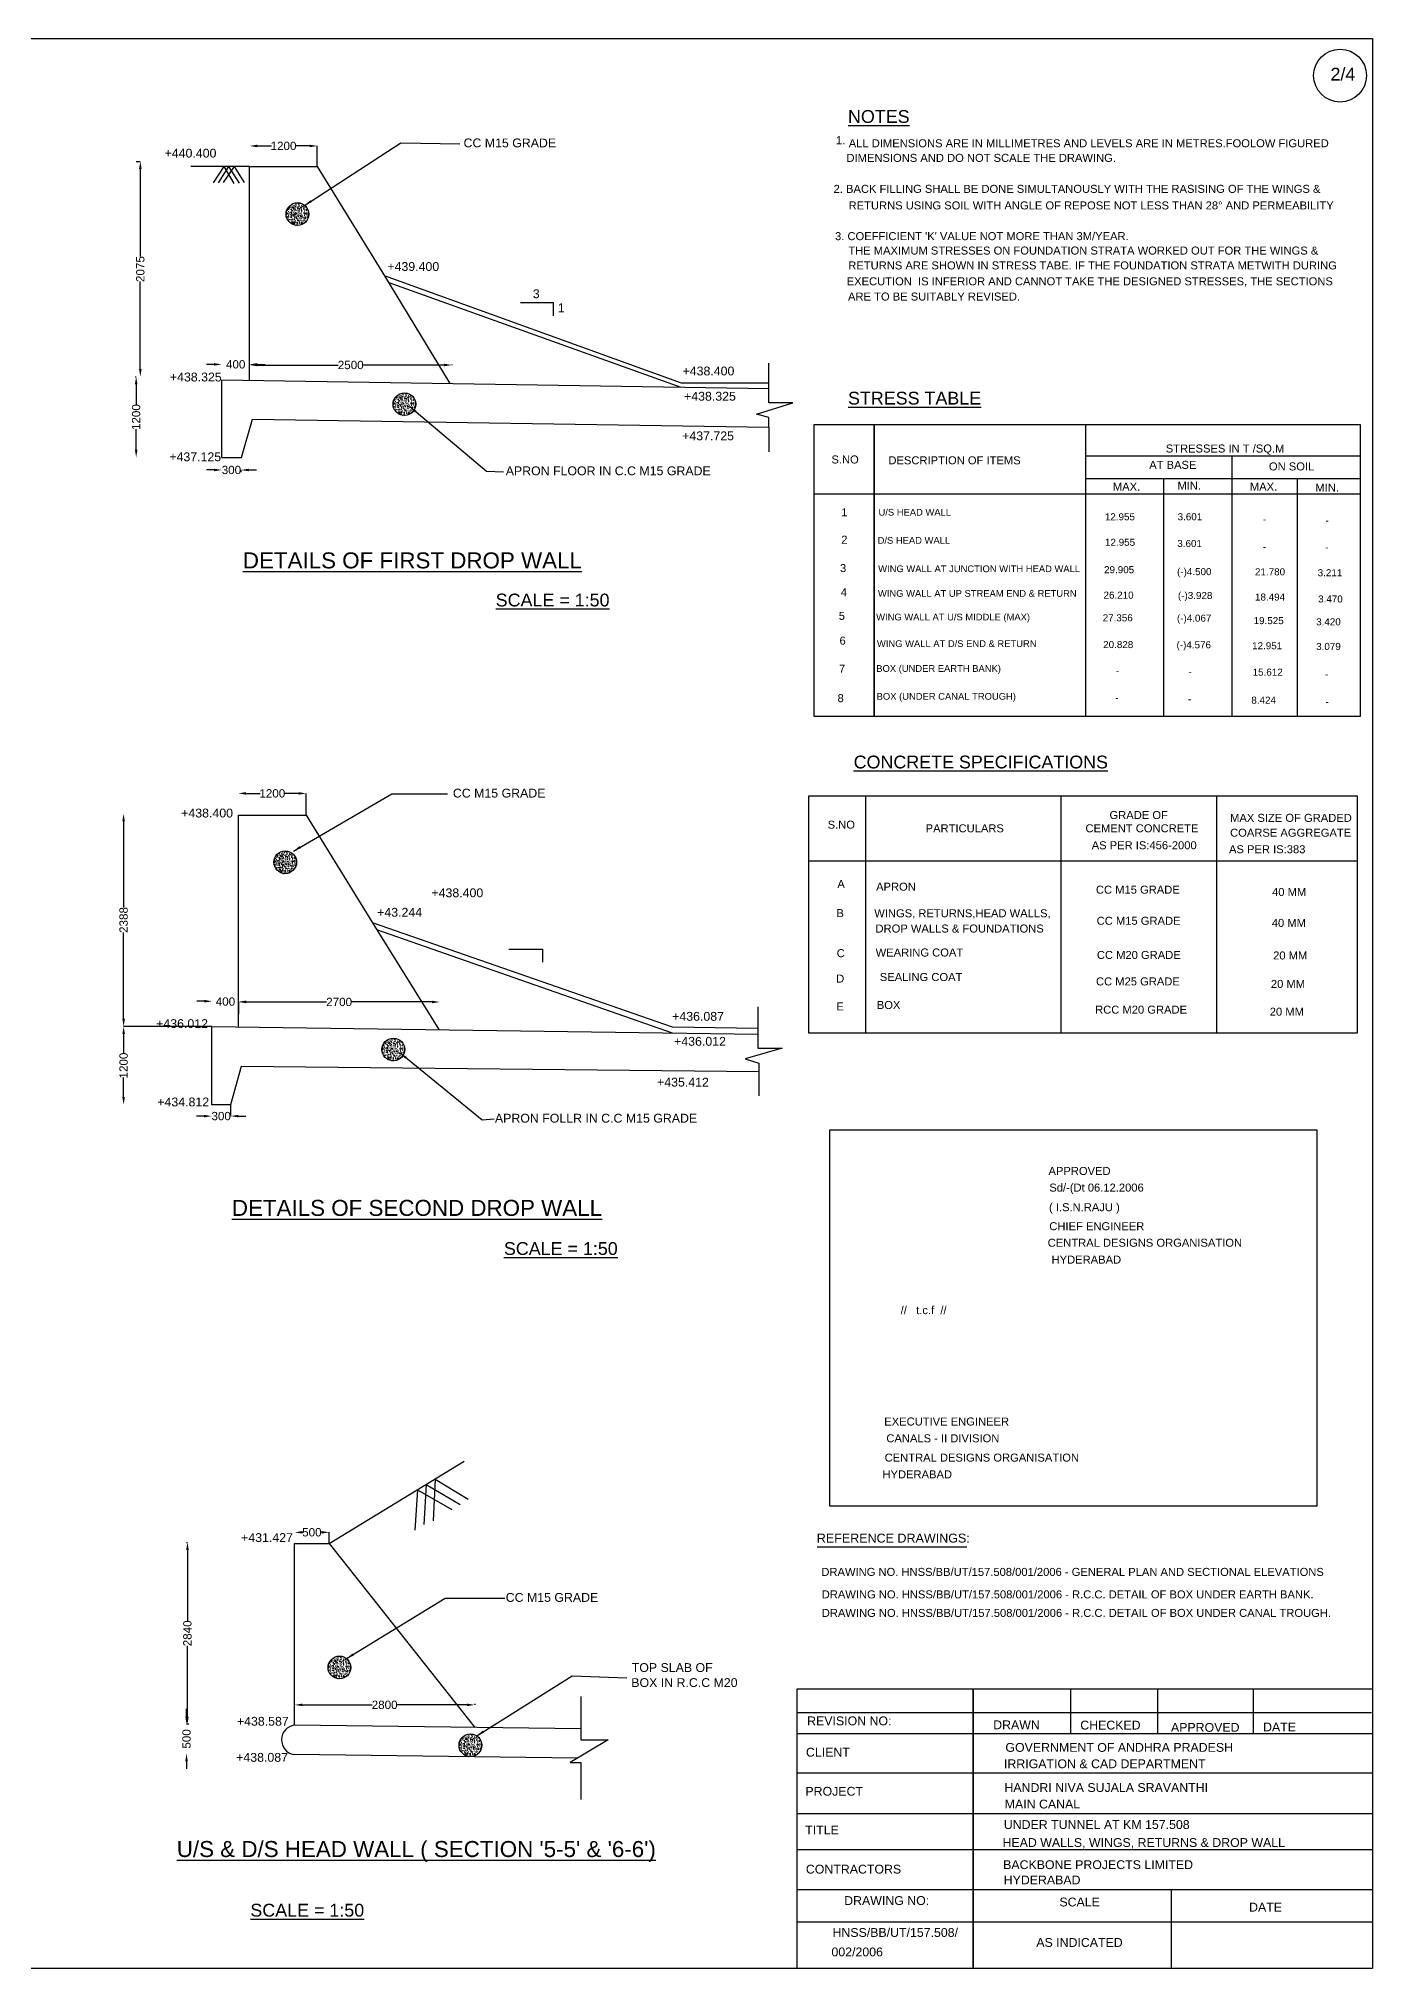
# Model space of a CAD drawing. Header units: millimetres. Extents: x 2050 to 43727, y 1397 to 31548.
# Drawn here: x 22889 to 43727, y 1397 to 31548 of the extents above; entities that cross this region are included whole.
import ezdxf

# ---------------------------------------------------------------- set-up
doc = ezdxf.new("R2010")
doc.units = ezdxf.units.MM
doc.header["$MEASUREMENT"] = 0
for name, color, linetype in [('DIM', 7, 'Continuous'), ('DWG', 7, 'Continuous'), ('TXT', 7, 'Continuous')]:
    doc.layers.add(name, color=color, linetype=linetype)
doc.styles.get("Standard").update_dxf_attribs({"font": 'arial.ttf'})
doc.dimstyles.new('Civil', dxfattribs={"dimtxt": 130, "dimasz": 120, "dimexe": 0.1, "dimexo": 0.0625, "dimgap": 0.09, "dimtad": 0, "dimdec": 0, "dimzin": 12, "dimdsep": 46, "dimtxsty": 'Standard', "dimcen": 0.1, "dimse1": 1, "dimadec": 0, "dimazin": 2, "dimtfac": 1, "dimtdec": 0, "dimtofl": 0, "dimtmove": 0, "dimatfit": 3, "dimfxl": 1, "dimfrac": 1, "dimtolj": 1, "dimtzin": 0, "dimarcsym": 0})

# ---------------------------------------------------------------- blocks, each defined once
blk = doc.blocks.new('*D14')
at = {"layer": 'Defpoints', "color": 0, "transparency": 16777216}
for p in [(25751, 24773), (26052, 24808), (26052, 24773)]:
    blk.add_point(p, dxfattribs=at)
at = {"layer": 'DIM', "color": 0, "lineweight": -2, "transparency": 16777216}
for p, q in [((25631, 24808), (25511, 24808)), ((26052, 24773), (26052, 24808)), ((26172, 24808), (26292, 24808))]:
    blk.add_line(p, q, dxfattribs=at)
at = {"layer": 'DIM', "color": 0, "transparency": 16777216}
for points in [[(25631, 24828), (25631, 24788), (25751, 24808)], [(26172, 24828), (26172, 24788), (26052, 24808)]]:
    blk.add_solid(points, dxfattribs=at)
at = {"layer": 'DIM', "color": 0, "transparency": 16777216, "insert": (25901, 24808), "char_height": 130, "attachment_point": 5}
blk.add_mtext('\\A1;300', dxfattribs=at)
blk = doc.blocks.new('*D15')
at = {"layer": 'Defpoints', "color": 0, "transparency": 16777216}
for p in [(24398, 26264), (24413, 26264), (24398, 25004)]:
    blk.add_point(p, dxfattribs=at)
at = {"layer": 'DIM', "color": 0, "lineweight": -2, "transparency": 16777216}
for p, q in [((24398, 26264), (24413, 26264)), ((24413, 26144), (24413, 25822)), ((24413, 25124), (24413, 25446))]:
    blk.add_line(p, q, dxfattribs=at)
at = {"layer": 'DIM', "color": 0, "transparency": 16777216}
for points in [[(24393, 26144), (24433, 26144), (24413, 26264)], [(24393, 25124), (24433, 25124), (24413, 25004)]]:
    blk.add_solid(points, dxfattribs=at)
at = {"layer": 'DIM', "color": 0, "transparency": 16777216, "insert": (24413, 25634), "char_height": 130, "attachment_point": 5, "rotation": 90}
blk.add_mtext('\\A1;1200', dxfattribs=at)
blk = doc.blocks.new('*D16')
at = {"layer": 'Defpoints', "color": 0, "transparency": 16777216}
for p in [(24413, 29629), (24478, 29629), (24413, 26264)]:
    blk.add_point(p, dxfattribs=at)
at = {"layer": 'DIM', "color": 0, "lineweight": -2, "transparency": 16777216}
for p, q in [((24413, 29629), (24478, 29629)), ((24478, 29509), (24478, 28142)), ((24478, 26384), (24478, 27751))]:
    blk.add_line(p, q, dxfattribs=at)
at = {"layer": 'DIM', "color": 0, "transparency": 16777216}
for points in [[(24458, 29509), (24498, 29509), (24478, 29629)], [(24458, 26384), (24498, 26384), (24478, 26264)]]:
    blk.add_solid(points, dxfattribs=at)
at = {"layer": 'DIM', "color": 0, "transparency": 16777216, "insert": (24478, 27947), "char_height": 130, "attachment_point": 5, "rotation": 90}
blk.add_mtext('\\A1;2075', dxfattribs=at)
blk = doc.blocks.new('*D17')
at = {"layer": 'Defpoints', "color": 0, "transparency": 16777216}
for p in [(27243, 29871), (26186, 29552), (27243, 29552)]:
    blk.add_point(p, dxfattribs=at)
at = {"layer": 'DIM', "color": 0, "lineweight": -2, "transparency": 16777216}
for p, q in [((26306, 29871), (26527, 29871)), ((27123, 29871), (26902, 29871)), ((27243, 29552), (27243, 29871))]:
    blk.add_line(p, q, dxfattribs=at)
at = {"layer": 'DIM', "color": 0, "transparency": 16777216}
for points in [[(26306, 29891), (26306, 29851), (26186, 29871)], [(27123, 29891), (27123, 29851), (27243, 29871)]]:
    blk.add_solid(points, dxfattribs=at)
at = {"layer": 'DIM', "color": 0, "transparency": 16777216, "insert": (26715, 29871), "char_height": 130, "attachment_point": 5}
blk.add_mtext('\\A1;1200', dxfattribs=at)
blk = doc.blocks.new('*D18')
at = {"layer": 'Defpoints', "color": 0, "transparency": 16777216}
for p in [(26186, 26458), (25750, 26214), (26186, 26214)]:
    blk.add_point(p, dxfattribs=at)
at = {"layer": 'DIM', "color": 0, "lineweight": -2, "transparency": 16777216}
for p, q in [((25630, 26458), (25510, 26458)), ((26186, 26214), (26186, 26458)), ((26306, 26458), (26426, 26458))]:
    blk.add_line(p, q, dxfattribs=at)
at = {"layer": 'DIM', "color": 0, "transparency": 16777216}
for points in [[(25630, 26478), (25630, 26438), (25750, 26458)], [(26306, 26478), (26306, 26438), (26186, 26458)]]:
    blk.add_solid(points, dxfattribs=at)
at = {"layer": 'DIM', "color": 0, "transparency": 16777216, "insert": (25968, 26458), "char_height": 130, "attachment_point": 5}
blk.add_mtext('\\A1;400', dxfattribs=at)
blk = doc.blocks.new('*D19')
at = {"layer": 'Defpoints', "color": 0, "transparency": 16777216}
for p in [(26186, 26458), (29344, 26458), (29344, 26448)]:
    blk.add_point(p, dxfattribs=at)
at = {"layer": 'DIM', "color": 0, "lineweight": -2, "transparency": 16777216}
for p, q in [((26306, 26448), (27570, 26448)), ((29224, 26448), (27960, 26448)), ((29344, 26458), (29344, 26448))]:
    blk.add_line(p, q, dxfattribs=at)
at = {"layer": 'DIM', "color": 0, "transparency": 16777216}
for points in [[(26306, 26468), (26306, 26428), (26186, 26448)], [(29224, 26468), (29224, 26428), (29344, 26448)]]:
    blk.add_solid(points, dxfattribs=at)
at = {"layer": 'DIM', "color": 0, "transparency": 16777216, "insert": (27765, 26448), "char_height": 130, "attachment_point": 5}
blk.add_mtext('\\A1;2500', dxfattribs=at)
blk = doc.blocks.new('*D31')
at = {"layer": 'Defpoints', "color": 0, "transparency": 16777216}
for p in [(25595, 14891), (25888, 14891), (25888, 14713)]:
    blk.add_point(p, dxfattribs=at)
at = {"layer": 'DIM', "color": 0, "lineweight": -2, "transparency": 16777216}
for p, q in [((25888, 14891), (25888, 14713)), ((25475, 14713), (25355, 14713)), ((26008, 14713), (26128, 14713))]:
    blk.add_line(p, q, dxfattribs=at)
at = {"layer": 'DIM', "color": 0, "transparency": 16777216}
for points in [[(25475, 14733), (25475, 14693), (25595, 14713)], [(26008, 14733), (26008, 14693), (25888, 14713)]]:
    blk.add_solid(points, dxfattribs=at)
at = {"layer": 'DIM', "color": 0, "transparency": 16777216, "insert": (25741, 14713), "char_height": 130, "attachment_point": 5}
blk.add_mtext('\\A1;300', dxfattribs=at)
blk = doc.blocks.new('*D32')
at = {"layer": 'Defpoints', "color": 0, "transparency": 16777216}
for p in [(26015, 16500), (25595, 16114), (26010, 16109)]:
    blk.add_point(p, dxfattribs=at)
at = {"layer": 'DIM', "color": 0, "lineweight": -2, "transparency": 16777216}
for p, q in [((25480, 16508), (25360, 16510)), ((26010, 16109), (26015, 16501)), ((26135, 16499), (26255, 16497))]:
    blk.add_line(p, q, dxfattribs=at)
at = {"layer": 'DIM', "color": 0, "transparency": 16777216}
for points in [[(25480, 16528), (25480, 16488), (25600, 16506)], [(26135, 16519), (26135, 16479), (26015, 16500)]]:
    blk.add_solid(points, dxfattribs=at)
at = {"layer": 'DIM', "color": 0, "transparency": 16777216, "insert": (25808, 16503), "char_height": 130, "attachment_point": 5, "rotation": 359.2032}
blk.add_mtext('\\A1;400', dxfattribs=at)
blk = doc.blocks.new('*D33')
at = {"layer": 'Defpoints', "color": 0, "transparency": 16777216}
for p in [(26015, 16500), (29153, 16500), (29153, 16496)]:
    blk.add_point(p, dxfattribs=at)
at = {"layer": 'DIM', "color": 0, "lineweight": -2, "transparency": 16777216}
for p, q in [((26135, 16496), (27389, 16496)), ((29033, 16496), (27779, 16496)), ((29153, 16500), (29153, 16496))]:
    blk.add_line(p, q, dxfattribs=at)
at = {"layer": 'DIM', "color": 0, "transparency": 16777216}
for points in [[(26135, 16516), (26135, 16476), (26015, 16496)], [(29033, 16516), (29033, 16476), (29153, 16496)]]:
    blk.add_solid(points, dxfattribs=at)
at = {"layer": 'DIM', "color": 0, "transparency": 16777216, "insert": (27584, 16496), "char_height": 130, "attachment_point": 5}
blk.add_mtext('\\A1;2700', dxfattribs=at)
blk = doc.blocks.new('*D34')
at = {"layer": 'Defpoints', "color": 0, "transparency": 16777216}
for p in [(27070, 19755), (26010, 19418), (27070, 19418)]:
    blk.add_point(p, dxfattribs=at)
at = {"layer": 'DIM', "color": 0, "lineweight": -2, "transparency": 16777216}
for p, q in [((26130, 19755), (26352, 19755)), ((26950, 19755), (26728, 19755)), ((27070, 19418), (27070, 19755))]:
    blk.add_line(p, q, dxfattribs=at)
at = {"layer": 'DIM', "color": 0, "transparency": 16777216}
for points in [[(26130, 19775), (26130, 19735), (26010, 19755)], [(26950, 19775), (26950, 19735), (27070, 19755)]]:
    blk.add_solid(points, dxfattribs=at)
at = {"layer": 'DIM', "color": 0, "transparency": 16777216, "insert": (26540, 19755), "char_height": 130, "attachment_point": 5}
blk.add_mtext('\\A1;1200', dxfattribs=at)
blk = doc.blocks.new('*D35')
at = {"layer": 'Defpoints', "color": 0, "transparency": 16777216}
for p in [(24217, 16114), (25595, 16114), (25595, 14891)]:
    blk.add_point(p, dxfattribs=at)
at = {"layer": 'DIM', "color": 0, "lineweight": -2, "transparency": 16777216}
for p, q in [((25595, 16114), (24217, 16114)), ((24217, 15994), (24217, 15691)), ((24217, 15011), (24217, 15315))]:
    blk.add_line(p, q, dxfattribs=at)
at = {"layer": 'DIM', "color": 0, "transparency": 16777216}
for points in [[(24197, 15994), (24237, 15994), (24217, 16114)], [(24197, 15011), (24237, 15011), (24217, 14891)]]:
    blk.add_solid(points, dxfattribs=at)
at = {"layer": 'DIM', "color": 0, "transparency": 16777216, "insert": (24217, 15503), "char_height": 130, "attachment_point": 5, "rotation": 90}
blk.add_mtext('\\A1;1200', dxfattribs=at)
blk = doc.blocks.new('*D36')
at = {"layer": 'Defpoints', "color": 0, "transparency": 16777216}
for p in [(24217, 19439), (24217, 19439), (24217, 16114)]:
    blk.add_point(p, dxfattribs=at)
at = {"layer": 'DIM', "color": 0, "lineweight": -2, "transparency": 16777216}
for p, q in [((24217, 19439), (24217, 19439)), ((24217, 19319), (24217, 17972)), ((24217, 16234), (24217, 17581))]:
    blk.add_line(p, q, dxfattribs=at)
at = {"layer": 'DIM', "color": 0, "transparency": 16777216}
for points in [[(24197, 19319), (24237, 19319), (24217, 19439)], [(24197, 16234), (24237, 16234), (24217, 16114)]]:
    blk.add_solid(points, dxfattribs=at)
at = {"layer": 'DIM', "color": 0, "transparency": 16777216, "insert": (24217, 17777), "char_height": 130, "attachment_point": 5, "rotation": 90}
blk.add_mtext('\\A1;2388', dxfattribs=at)
blk = doc.blocks.new('*D51')
at = {"layer": 'Defpoints', "color": 0, "transparency": 16777216}
for p in [(26888, 5528), (29703, 5528), (29703, 5514)]:
    blk.add_point(p, dxfattribs=at)
at = {"layer": 'DIM', "color": 0, "lineweight": -2, "transparency": 16777216}
for p, q in [((27008, 5514), (28100, 5514)), ((29583, 5514), (28490, 5514)), ((29703, 5528), (29703, 5514))]:
    blk.add_line(p, q, dxfattribs=at)
at = {"layer": 'DIM', "color": 0, "transparency": 16777216}
for points in [[(27008, 5534), (27008, 5494), (26888, 5514)], [(29583, 5534), (29583, 5494), (29703, 5514)]]:
    blk.add_solid(points, dxfattribs=at)
at = {"layer": 'DIM', "color": 0, "transparency": 16777216, "insert": (28295, 5514), "char_height": 130, "attachment_point": 5}
blk.add_mtext('\\A1;2800', dxfattribs=at)
blk = doc.blocks.new('*D52')
at = {"layer": 'Defpoints', "color": 0, "transparency": 16777216}
for p in [(25200, 5211), (25236, 5211), (25236, 4754)]:
    blk.add_point(p, dxfattribs=at)
at = {"layer": 'DIM', "color": 0, "lineweight": -2, "transparency": 16777216}
for p, q in [((25200, 5331), (25200, 5451)), ((25236, 5211), (25200, 5211)), ((25200, 4634), (25200, 4514))]:
    blk.add_line(p, q, dxfattribs=at)
at = {"layer": 'DIM', "color": 0, "transparency": 16777216}
for points in [[(25180, 5331), (25220, 5331), (25200, 5211)], [(25180, 4634), (25220, 4634), (25200, 4754)]]:
    blk.add_solid(points, dxfattribs=at)
at = {"layer": 'DIM', "color": 0, "transparency": 16777216, "insert": (25200, 4982), "char_height": 130, "attachment_point": 5, "rotation": 90}
blk.add_mtext('\\A1;500', dxfattribs=at)
blk = doc.blocks.new('*D53')
at = {"layer": 'Defpoints', "color": 0, "transparency": 16777216}
for p in [(25200, 8052), (25214, 8052), (25200, 5211)]:
    blk.add_point(p, dxfattribs=at)
at = {"layer": 'DIM', "color": 0, "lineweight": -2, "transparency": 16777216}
for p, q in [((25200, 8052), (25214, 8052)), ((25214, 7932), (25214, 6827)), ((25214, 5331), (25214, 6437))]:
    blk.add_line(p, q, dxfattribs=at)
at = {"layer": 'DIM', "color": 0, "transparency": 16777216}
for points in [[(25194, 7932), (25234, 7932), (25214, 8052)], [(25194, 5331), (25234, 5331), (25214, 5211)]]:
    blk.add_solid(points, dxfattribs=at)
at = {"layer": 'DIM', "color": 0, "transparency": 16777216, "insert": (25214, 6632), "char_height": 130, "attachment_point": 5, "rotation": 90}
blk.add_mtext('\\A1;2840', dxfattribs=at)
blk = doc.blocks.new('*D54')
at = {"layer": 'Defpoints', "color": 0, "transparency": 16777216}
for p in [(27429, 8210), (26888, 8033), (27429, 8033)]:
    blk.add_point(p, dxfattribs=at)
at = {"layer": 'DIM', "color": 0, "lineweight": -2, "transparency": 16777216}
for p, q in [((27008, 8210), (27015, 8210)), ((27309, 8210), (27302, 8210)), ((27429, 8033), (27429, 8210))]:
    blk.add_line(p, q, dxfattribs=at)
at = {"layer": 'DIM', "color": 0, "transparency": 16777216}
for points in [[(27008, 8230), (27008, 8190), (26888, 8210)], [(27309, 8230), (27309, 8190), (27429, 8210)]]:
    blk.add_solid(points, dxfattribs=at)
at = {"layer": 'DIM', "color": 0, "transparency": 16777216, "insert": (27158, 8210), "char_height": 130, "attachment_point": 5}
blk.add_mtext('\\A1;500', dxfattribs=at)

msp = doc.modelspace()

# ---------------------------------------------------------------- hatches: boundary and pattern name
at = {"layer": 'DWG'}
h = msp.add_hatch(dxfattribs=at)
h.set_pattern_fill('AR-CONC', color=256, scale=10)
h.set_pattern_definition([(50, (21285.65, 3784.724), (71.72602, -6.27521), [7.5, -82.5]), (355, (21285.65, 3784.724), (-13.87513, 75.21921), [6, -66]), (100.45144, (21291.63, 3784.2), (57.85088, 68.944), [6.37402, -70.11421]), (46.1842, (21285.65, 3804.72), (106.72413, -16.55193), [11.25, -123.75]), (96.63564, (21294.55, 3803.35), (93.4662, 97.41186), [9.56103, -105.17138]), (351.18416, (21285.65, 3804.72), (93.4662, 97.41186), [9, -99]), (21, (21295.65, 3799.724), (59.6907, -40.26189), [7.5, -82.5]), (326, (21295.65, 3799.724), (24.33153, 72.515), [6, -66]), (71.45144, (21300.626, 3796.37), (84.02224, 32.25312), [6.37402, -70.11421]), (37.5, (21285.652, 3784.724), (1.215986, 33.289385), [0, -65.2, 0, -67, 0, -66.25]), (7.5, (21285.65, 3784.724), (26.306954, 39.44117), [0, -38.2, 0, -63.7, 0, -25.25]), (327.5, (21263.352, 3784.724), (53.382244, -2.255487), [0, -25, 0, -78, 0, -103.5]), (317.5, (21253.35, 3784.724), (58.31862, 10.0105), [0, -32.5, 0, -51.8, 0, -73.5])])
h.paths.add_polyline_path([(26754.3, 28805.9, 1), (27109.5, 28805.9, 1)])
h = msp.add_hatch(dxfattribs=at)
h.set_pattern_fill('AR-CONC', color=256, scale=10)
h.set_pattern_definition([(50, (22957.227, 815.564), (71.72602, -6.27521), [7.5, -82.5]), (355, (22957.23, 815.564), (-13.87513, 75.21921), [6, -66]), (100.45144, (22963.204, 815.04), (57.85088, 68.944), [6.37402, -70.11421]), (46.1842, (22957.23, 835.56), (106.72413, -16.55193), [11.25, -123.75]), (96.63564, (22966.12, 834.18), (93.4662, 97.41186), [9.56103, -105.17138]), (351.18416, (22957.23, 835.56), (93.4662, 97.41186), [9, -99]), (21, (22967.227, 830.564), (59.6907, -40.26189), [7.5, -82.5]), (326, (22967.23, 830.564), (24.33153, 72.515), [6, -66]), (71.45144, (22972.2, 827.21), (84.02224, 32.25312), [6.37402, -70.11421]), (37.5, (22957.227, 815.564), (1.215986, 33.289385), [0, -65.2, 0, -67, 0, -66.25]), (7.5, (22957.227, 815.564), (26.306954, 39.44117), [0, -38.2, 0, -63.7, 0, -25.25]), (327.5, (22934.927, 815.564), (53.382244, -2.255487), [0, -25, 0, -78, 0, -103.5]), (317.5, (22924.927, 815.564), (58.31862, 10.0105), [0, -32.5, 0, -51.8, 0, -73.5])])
h.paths.add_polyline_path([(28425.9, 25836.7, 1), (28781, 25836.7, 1)])
h = msp.add_hatch(dxfattribs=at)
h.set_pattern_fill('AR-CONC', color=256, scale=10)
h.set_pattern_definition([(50, (21095.34, -6341.16), (71.72602, -6.27521), [7.5, -82.5]), (355, (21095.34, -6341.16), (-13.87513, 75.21921), [6, -66]), (100.45144, (21101.32, -6341.684), (57.85088, 68.944), [6.37402, -70.11421]), (46.1842, (21095.34, -6321.16), (106.72413, -16.55193), [11.25, -123.75]), (96.63564, (21104.24, -6322.54), (93.4662, 97.41186), [9.56103, -105.17138]), (351.18416, (21095.34, -6321.16), (93.4662, 97.41186), [9, -99]), (21, (21105.34, -6326.16), (59.6907, -40.26189), [7.5, -82.5]), (326, (21105.34, -6326.16), (24.33153, 72.515), [6, -66]), (71.45144, (21110.316, -6329.516), (84.02224, 32.25312), [6.37402, -70.11421]), (37.5, (21095.342, -6341.16), (1.215986, 33.289385), [0, -65.2, 0, -67, 0, -66.25]), (7.5, (21095.342, -6341.16), (26.306954, 39.44117), [0, -38.2, 0, -63.7, 0, -25.25]), (327.5, (21073.042, -6341.16), (53.382244, -2.255487), [0, -25, 0, -78, 0, -103.5]), (317.5, (21063.04, -6341.16), (58.31862, 10.0105), [0, -32.5, 0, -51.8, 0, -73.5])])
h.paths.add_polyline_path([(26564, 18680, 1), (26919.2, 18680, 1)])
h = msp.add_hatch(dxfattribs=at)
h.set_pattern_fill('AR-CONC', color=256, scale=10)
h.set_pattern_definition([(50, (22784.575, -9267.523), (71.72602, -6.27521), [7.5, -82.5]), (355, (22784.575, -9267.52), (-13.87513, 75.21921), [6, -66]), (100.45144, (22790.55, -9268.046), (57.85088, 68.944), [6.37402, -70.11421]), (46.1842, (22784.575, -9247.52), (106.72413, -16.55193), [11.25, -123.75]), (96.63564, (22793.47, -9248.9), (93.4662, 97.41186), [9.56103, -105.17138]), (351.18416, (22784.58, -9247.52), (93.4662, 97.41186), [9, -99]), (21, (22794.575, -9252.523), (59.6907, -40.26189), [7.5, -82.5]), (326, (22794.575, -9252.52), (24.33153, 72.515), [6, -66]), (71.45144, (22799.55, -9255.88), (84.02224, 32.25312), [6.37402, -70.11421]), (37.5, (22784.575, -9267.523), (1.215986, 33.289385), [0, -65.2, 0, -67, 0, -66.25]), (7.5, (22784.575, -9267.523), (26.306954, 39.44117), [0, -38.2, 0, -63.7, 0, -25.25]), (327.5, (22762.275, -9267.523), (53.382244, -2.255487), [0, -25, 0, -78, 0, -103.5]), (317.5, (22752.275, -9267.523), (58.31862, 10.0105), [0, -32.5, 0, -51.8, 0, -73.5])])
h.paths.add_polyline_path([(28253.2, 15753.6, 1), (28608.4, 15753.6, 1)])
h = msp.add_hatch(dxfattribs=at)
h.set_pattern_fill('AR-CONC', color=256, scale=10)
h.set_pattern_definition([(50, (21942.383, -18922), (71.72602, -6.27521), [7.5, -82.5]), (355, (21942.38, -18922), (-13.87513, 75.21921), [6, -66]), (100.45144, (21948.36, -18922.524), (57.85088, 68.944), [6.37402, -70.11421]), (46.1842, (21942.38, -18902), (106.72413, -16.55193), [11.25, -123.75]), (96.63564, (21951.28, -18903.38), (93.4662, 97.41186), [9.56103, -105.17138]), (351.18416, (21942.38, -18902), (93.4662, 97.41186), [9, -99]), (21, (21952.383, -18907), (59.6907, -40.26189), [7.5, -82.5]), (326, (21952.38, -18907), (24.33153, 72.515), [6, -66]), (71.45144, (21957.36, -18910.356), (84.02224, 32.25312), [6.37402, -70.11421]), (37.5, (21942.383, -18922), (1.215986, 33.289385), [0, -65.2, 0, -67, 0, -66.25]), (7.5, (21942.383, -18922), (26.306954, 39.44117), [0, -38.2, 0, -63.7, 0, -25.25]), (327.5, (21920.083, -18922), (53.382244, -2.255487), [0, -25, 0, -78, 0, -103.5]), (317.5, (21910.083, -18922), (58.31862, 10.0105), [0, -32.5, 0, -51.8, 0, -73.5])])
h.paths.add_polyline_path([(27411, 6099.2, 1), (27766.2, 6099.2, 1)])
h = msp.add_hatch(dxfattribs=at)
h.set_pattern_fill('AR-CONC', color=256, scale=10)
h.set_pattern_definition([(50, (23988.734, -20138.245), (71.72602, -6.27521), [7.5, -82.5]), (355, (23988.734, -20138.245), (-13.87513, 75.21921), [6, -66]), (100.45144, (23994.71, -20138.77), (57.85088, 68.944), [6.37402, -70.11421]), (46.1842, (23988.734, -20118.245), (106.72413, -16.55193), [11.25, -123.75]), (96.63564, (23997.63, -20119.62), (93.4662, 97.41186), [9.56103, -105.17138]), (351.18416, (23988.73, -20118.25), (93.4662, 97.41186), [9, -99]), (21, (23998.734, -20123.245), (59.6907, -40.26189), [7.5, -82.5]), (326, (23998.734, -20123.245), (24.33153, 72.515), [6, -66]), (71.45144, (24003.71, -20126.6), (84.02224, 32.25312), [6.37402, -70.11421]), (37.5, (23988.734, -20138.245), (1.215986, 33.289385), [0, -65.2, 0, -67, 0, -66.25]), (7.5, (23988.734, -20138.245), (26.306954, 39.44117), [0, -38.2, 0, -63.7, 0, -25.25]), (327.5, (23966.434, -20138.245), (53.382244, -2.255487), [0, -25, 0, -78, 0, -103.5]), (317.5, (23956.434, -20138.245), (58.31862, 10.0105), [0, -32.5, 0, -51.8, 0, -73.5])])
h.paths.add_polyline_path([(29457.4, 4882.9, 1), (29812.6, 4882.9, 1)])

# ---------------------------------------------------------------- linework, layer by layer
msp.add_lwpolyline([(43727.3, 1396.7), (2050, 1396.7), (2050, 31548.1), (43727.3, 31548.1)], close=True)
for points in [[(26185.8, 29552.2), (25268.7, 29552.2)], [(25781.1, 29552.2), (25614.3, 29296.2)], [(25857.1, 29552.2), (25695.2, 29296.2)], [(25946.3, 29552.2), (25772.9, 29301.2)], [(25781.1, 29552.2), (25941.4, 29284.7)], [(25857.1, 29552.2), (26020.7, 29291.3)], [(25946.3, 29552.2), (26100, 29297.9)], [(26185.8, 26207.2), (26185.8, 29552.2), (27243.4, 29552.2), (28294.3, 27841.3), (29311.4, 26157.7)], [(34298.6, 26162.2), (32932.6, 26162.2), (28294.3, 27841.3)], [(28358.2, 27735.4), (32920.3, 26100.5)], [(30418.9, 27425.4), (30930.5, 27425.4), (30930.5, 27217.1)], [(34298.6, 25478.2), (34298.6, 25630.1), (34106.1, 25680.7), (34673.6, 25857.8), (34298.6, 25857.8), (34298.6, 26475.2)], [(25750.2, 25004.1), (25750.2, 26214.1), (34298.6, 26078.6)], [(25750.2, 25004.1), (26060.7, 25004.1), (26228.4, 25602.8), (34298.6, 25478.2), (34298.6, 25093.6)], [(26009.6, 16108.6), (26009.6, 19417.5), (27070, 19417.5), (28105.9, 17733.5)], [(34127.2, 16081.8), (32794.6, 16101.6), (28105.9, 17733.5), (29139.4, 16065.1)], [(28169.8, 17630.3), (32786.6, 16014.4)], [(30237.6, 17319.3), (30762.7, 17319.3), (30762.7, 17118.8)], [(34127.2, 16418.4), (34127.2, 15774.2), (34505, 15774.2), (33929, 15608.5), (34141, 15539.5), (34141, 15028.6)], [(34141, 15406.3), (26054, 15490.4), (25888, 14891), (25594.8, 14891), (25594.8, 16114.4), (34127.2, 15995.7)], [(27428.7, 8032.9), (29539.9, 9320.2)], [(28810.9, 8875.7), (28765.3, 8242.2)], [(28810.9, 8875.7), (29345.2, 8567.6)], [(28944, 8956.8), (28905.8, 8331.8)], [(28944, 8956.8), (29473.7, 8642.3)], [(29084.4, 9042.5), (29055.2, 8391.5)], [(29084.4, 9042.5), (29602.3, 8728.8)], [(26888, 5198), (26888, 8032.9), (27428.7, 8032.9), (29704.4, 5160)], [(31362.1, 5643.3), (31362.1, 4966.6), (31785.6, 4966.6), (31192.7, 4616.2), (31362.1, 4616.2), (31362.1, 4036.1)], [(31362.1, 5137.7), (26888, 5198)], [(31305.7, 4683), (26875, 4736.9)]]:
    msp.add_lwpolyline(points, dxfattribs=at)
for centre in [(26931.9, 28805.9), (28603.5, 25836.7), (26741.6, 18680), (28430.8, 15753.6), (27588.6, 6099.2), (29635, 4882.9)]:
    msp.add_circle(centre, 177.6, dxfattribs=at)
msp.add_arc((26917.7, 4966.4), 233.4, 97.32555, 259.45811, dxfattribs=at)
at = {"layer": 'TXT'}
for p, q in [((39244.3, 25514.7), (39244.3, 20953.2)), ((39240.9, 25029.3), (43533.5, 25029.3)), ((41533.1, 25027.8), (41533.1, 20957.9)), ((35008.3, 24437.5), (43535.4, 24437.5)), ((39240.9, 24676.4), (43533.5, 24676.4)), ((40463.2, 24674.1), (40463.2, 20956.3)), ((42551.4, 24674.6), (42551.4, 20957.5)), ((35806.5, 19704.1), (35806.5, 16016.8)), ((38860.1, 19704.1), (38860.1, 16016.8)), ((41291.7, 19711.4), (41291.7, 16009.7)), ((34922, 18703.4), (43484.9, 18703.4)), ((35052.3, 7981.9), (37392.4, 7981.9)), ((39013.1, 5765.3), (39013.1, 5061.1)), ((40371.5, 5765.3), (40371.5, 5061.1)), ((41862.7, 5765.3), (41862.7, 5061.1)), ((34745.9, 5393.1), (43711.7, 5393.1)), ((34743.9, 5064.8), (43725.5, 5064.8)), ((34746.5, 4450.7), (43723.2, 4450.7)), ((34748.1, 3817.8), (43721.7, 3817.8)), ((34742.9, 3254.7), (43721.7, 3254.7)), ((34742.9, 2627.8), (43721.7, 2627.8)), ((40582.7, 2623.9), (40582.7, 1397.7)), ((34740.8, 2122.9), (43719.9, 2122.9))]:
    msp.add_line(p, q, dxfattribs=at)
for points in [[(35007.2, 25516.9), (43537.7, 25516.9), (43537.7, 20957.1), (35007.2, 20957.1)], [(35944.2, 25512.6), (35944.2, 25512.6), (35944.2, 20959.4), (35944.2, 20959.4)], [(34922.1, 19715.3), (43486.8, 19715.3), (43486.8, 16011.1), (34922.1, 16011.1)], [(35251.1, 14498.4), (42858.6, 14498.4), (42858.6, 8620.8), (35251.1, 8620.8)], [(34742.3, 5763.3), (43727.3, 5763.3), (43727.3, 1396.7), (34742.3, 1396.7)], [(37488.1, 5763.3), (37488.1, 5763.3), (37488.1, 1396.7), (37488.1, 1396.7)]]:
    msp.add_lwpolyline(points, close=True, dxfattribs=at)
msp.add_circle((43221.9, 30969.8), 413, dxfattribs=at)

# ---------------------------------------------------------------- texts
for s, height, p in [('2/4', 200, (43072.5, 30892.8)), ('%%UNOTES', 200, (35534.4, 30231.2)), ('CC M15 GRADE', 138, (29527.9, 29849.2)), ('1.', 130, (35343.3, 29895.1)), ('ALL DIMENSIONS ARE IN MILLIMETRES AND LEVELS ARE IN METRES.FOOLOW FIGURED', 125, (35545.9, 29850.2)), ('+440.400', 138, (24857.4, 29689.5)), ('DIMENSIONS AND DO NOT SCALE THE DRAWING.', 125, (35510.2, 29622.1)), ('2. BACK FILLING SHALL BE DONE SIMULTANOUSLY WITH THE RASISING OF THE WINGS &', 125, (35309.2, 29138)), ('RETURNS USING SOIL WITH ANGLE OF REPOSE NOT LESS THAN 28%%D AND PERMEABILITY', 125, (35543.7, 28879.3)), ("3. COEFFICIENT 'K' VALUE NOT MORE THAN 3M/YEAR.", 125, (35331.9, 28399.1)), ('+439.400', 138, (28337.9, 27917.9)), ('THE MAXIMUM STRESSES ON FOUNDATION STRATA WORKED OUT FOR THE WINGS &', 125, (35538.7, 28173.9)), ('RETURNS ARE SHOWN IN STRESS TABE. IF THE FOUNDATION STRATA METWITH DURING', 125, (35538.7, 27941.7)), ('EXECUTION  IS INFERIOR AND CANNOT TAKE THE DESIGNED STRESSES, THE SECTIONS', 125, (35513.3, 27693.4)), ('3', 138, (30609.7, 27492.5)), ('ARE TO BE SUITABLY REVISED.', 125, (35534.4, 27455.4)), ('1', 138, (30999.7, 27272.6)), ('+438.325', 138, (24939.6, 26191.5)), ('+438.400', 138, (32949.7, 26285.8)), ('+438.325', 138, (32973.2, 25891)), ('%%USTRESS TABLE', 200, (35534.4, 25830.5)), ('+437.725', 138, (32943.8, 25272.3)), ('+437.125', 138, (24931.5, 24945.3)), ('S.NO', 125, (35275.5, 24909.7)), ('STRESSES IN T /SQ.M', 125, (40498.6, 25081.1)), ('APRON FLOOR IN C.C M15 GRADE', 138, (30186.9, 24725.9)), ('DESCRIPTION OF ITEMS', 125, (36165.4, 24896.7)), ('AT BASE', 125, (40240.6, 24825.5)), ('ON SOIL', 125, (42110.7, 24801.3)), ('MAX.', 125, (39672.4, 24485.1)), ('MIN.', 125, (40681.4, 24499.6)), ('MAX.', 125, (41813.4, 24485.1)), ('MIN.', 125, (42835.7, 24471.8)), ('1', 125, (35429.1, 24083.9)), ('U/S HEAD WALL', 105, (36011, 24095.3)), ('12.955', 110, (39547.2, 24022.4)), ('3.601', 110, (40684.3, 24022.6)), ('-', 110, (42014.1, 23983.8)), ('-', 110, (42995.9, 23966.5)), ('%%UDETAILS OF FIRST DROP WALL', 250, (26079.9, 23270.5)), ('2', 125, (35429.1, 23656.2)), ('D/S HEAD WALL', 105, (35997.1, 23655.5)), ('12.955', 110, (39549.8, 23623.9)), ('3.601', 110, (40679.5, 23605.1)), ('-', 110, (42017.6, 23554)), ('-', 110, (42989, 23547.1)), ('3', 125, (35409.6, 23213)), ('WING WALL AT JUNCTION WITH HEAD WALL', 105, (36006.2, 23211.6)), ('29.905', 110, (39535.1, 23195.4)), ('(-)4.500', 110, (40675.1, 23165)), ('21.780', 110, (41893.1, 23162.2)), ('3.211', 110, (42872.5, 23147.7)), ('4', 125, (35421.3, 22835.9)), ('WING WALL AT UP STREAM END & RETURN', 105, (36002.4, 22826.5)), ('%%USCALE = 1:50', 200, (30030.2, 22676.2)), ('26.210', 110, (39526.6, 22797.9)), ('(-)3.928', 110, (40689.2, 22792.7)), ('18.494', 110, (41893.1, 22768)), ('3.470', 110, (42879.5, 22738.2)), ('5', 125, (35390.2, 22466.5)), ('WING WALL AT U/S MIDDLE (MAX)', 105, (35974.5, 22457.8)), ('27.356', 110, (39513.6, 22443.3)), ('(-)4.067', 110, (40673.3, 22438.3)), ('19.525', 110, (41871.5, 22399.5)), ('3.420', 110, (42848.7, 22381)), ('6', 125, (35401.7, 22078.8)), ('WING WALL AT D/S END & RETURN', 105, (35986.7, 22042.4)), ('20.828', 110, (39521.3, 22025.4)), ('(-)4.576', 110, (40667.3, 22021.5)), ('12.951', 110, (41848, 22007.1)), ('3.079', 110, (42848.7, 21996.4)), ('7', 125, (35394, 21641.1)), ('BOX (UNDER EARTH BANK)', 105, (35975.7, 21654.1)), ('-', 110, (39717.5, 21613.4)), ('-', 110, (40854.5, 21603.5)), ('15.612', 110, (41856.2, 21594.1)), ('-', 110, (42987.5, 21561.9)), ('8', 125, (35371, 21180.4)), ('BOX (UNDER CANAL TROUGH)', 105, (35982.1, 21218.1)), ('-', 110, (39707, 21195.6)), ('-', 110, (40847.1, 21175.4)), ('8.424', 110, (41835.8, 21156.6)), ('-', 110, (42994.6, 21133.7)), ('%%UCONCRETE SPECIFICATIONS', 200, (35622.6, 20145.4)), ('CC M15 GRADE', 138, (29361.3, 19690.6)), ('+438.400', 138, (25116.6, 19378.8)), ('S.NO', 125, (35216.6, 19203.8)), ('GRADE OF ', 125, (39619.9, 19354.5)), ('MAX SIZE OF GRADED ', 125, (41504, 19310.4)), ('PARTICULARS', 125, (36747.5, 19147.1)), ('CEMENT CONCRETE', 125, (39244.5, 19147.5)), ('AS PER IS:456-2000', 125, (39341.6, 18882.4)), ('COARSE AGGREGATE', 125, (41504, 19078.4)), ('AS PER IS:383', 125, (41487, 18819.9)), ('A', 125, (35368, 18276.8)), ('+438.400', 138, (29026.2, 18133.1)), ('APRON', 125, (35973.3, 18234.8)), ('CC M15 GRADE', 125, (39407.5, 18188.3)), ('40 MM', 125, (42160, 18152.7)), ('+43.244', 138, (28178, 17828.4)), ('B', 125, (35353.4, 17822)), ('WINGS, RETURNS,HEAD WALLS,', 125, (35944.7, 17819.6)), ('CC M15 GRADE', 125, (39419.8, 17702.5)), ('40 MM', 125, (42155.5, 17669.1)), ('DROP WALLS & FOUNDATIONS', 125, (35963.8, 17581)), ('C', 125, (35358, 17195.9)), ('WEARING COAT', 125, (35966.3, 17206.7)), ('CC M20 GRADE', 125, (39422.7, 17168.5)), ('20 MM', 125, (42176.2, 17160.6)), ('D', 125, (35349.9, 16799.2)), ('SEALING COAT', 125, (36031.3, 16823.6)), ('CC M25 GRADE', 125, (39408.9, 16754.9)), ('20 MM', 125, (42141.4, 16715.8)), ('+436.087', 138, (32787.1, 16202.9)), ('E', 125, (35352.4, 16363.9)), ('BOX', 125, (35984.2, 16386.7)), ('RCC M20 GRADE', 125, (39395.2, 16313.7)), ('20 MM', 125, (42123.9, 16281.9)), ('+436.012', 138, (24725.7, 16089.4)), ('+436.012', 138, (32817.6, 15811.9)), ('+435.412', 138, (32551.3, 15174.8)), ('+434.812', 138, (24743.3, 14864.9)), ('APRON FOLLR IN C.C M15 GRADE', 138, (30018, 14611.3)), ('APPROVED', 125, (38666.6, 13793.7)), ('Sd/-(Dt 06.12.2006', 125, (38679.4, 13533.8)), ('%%UDETAILS OF SECOND DROP WALL', 250, (25908.8, 13154.1)), ('( I.S.N.RAJU )', 125, (38674.7, 13227.2)), ('CHIEF ENGINEER', 125, (38679.4, 12930.1)), ('%%USCALE = 1:50', 200, (30158.3, 12543.8)), ('CENTRAL DESIGNS ORGANISATION', 125, (38654.5, 12672.3)), ('HYDERABAD', 125, (38714.9, 12408.4)), ('//   t.c.f  //', 125, (36356.7, 11619.1)), ('EXECUTIVE ENGINEER', 125, (36100.5, 9879)), ('CANALS - II DIVISION', 125, (36133.4, 9616.6)), ('CENTRAL DESIGNS ORGANISATION', 125, (36107.1, 9314.9)), ('HYDERABAD', 125, (36072.9, 9053.3)), ('+431.427', 138, (26052.7, 8058.8)), ('REFERENCE DRAWINGS:', 140, (35046.6, 8049.9)), ('DRAWING NO. HNSS/BB/UT/157.508/001/2006 - GENERAL PLAN AND SECTIONAL ELEVATIONS', 125, (35118.5, 7529.1)), ('CC M15 GRADE', 138, (30186.5, 7123.9)), ('DRAWING NO. HNSS/BB/UT/157.508/001/2006 - R.C.C. DETAIL OF BOX UNDER EARTH BANK.', 125, (35123.6, 7177.9)), ('DRAWING NO. HNSS/BB/UT/157.508/001/2006 - R.C.C. DETAIL OF BOX UNDER CANAL TROUGH.', 125, (35124.6, 6888.2)), ('TOP SLAB OF', 138, (32155.9, 6027.9)), ('BOX IN R.C.C M20', 138, (32148.5, 5793.3)), ('+438.587', 138, (25987.4, 5188.8)), ('REVISION NO:', 138, (34896.1, 5195.1)), ('DRAWN', 138, (37802.6, 5133.4)), ('CHECKED', 138, (39163.3, 5128.9)), ('APPROVED', 138, (40580.2, 5093.6)), ('DATE', 138, (42019.1, 5099.2)), ('CLIENT', 138, (34877.4, 4706)), ('GOVERNMENT OF ANDHRA PRADESH', 138, (37993.9, 4780.5)), ('+438.087', 138, (25975.5, 4625.1)), ('IRRIGATION & CAD DEPARTMENT', 138, (37971.4, 4524.8)), ('PROJECT', 138, (34869.1, 4094.9)), ('HANDRI NIVA SUJALA SRAVANTHI', 138, (37978.5, 4153.3)), ('MAIN CANAL', 138, (37982.8, 3895.7)), ('TITLE', 138, (34865.9, 3490.5)), ('UNDER TUNNEL AT KM 157.508', 138, (37969, 3575)), ("%%UU/S & D/S HEAD WALL ( SECTION '5-5' & '6-6')", 250, (25047.4, 3136.9)), ('HEAD WALLS, WINGS, RETURNS & DROP WALL', 138, (37948.6, 3294.2)), ('CONTRACTORS', 138, (34876.5, 2878.5)), ('BACKBONE PROJECTS LIMITED', 138, (37958.2, 2948.4)), ('HYDERABAD', 138, (37967.1, 2709.3)), ('DRAWING NO:', 138, (35474.9, 2387.6)), ('SCALE', 138, (38837.3, 2365.2)), ('DATE', 138, (41801.2, 2284.6)), ('%%USCALE = 1:50', 200, (26197.4, 2206.3)), ('HNSS/BB/UT/157.508/', 138, (35292.3, 1889)), ('AS INDICATED', 138, (38476.4, 1732.7)), ('002/2006', 138, (35276.1, 1585))]:
    msp.add_text(s, height=height, dxfattribs=at).set_placement(p)

# ---------------------------------------------------------------- dimensions: what is measured, and where the dimension line sits
at = {"layer": 'DIM'}
for p1, p2, distance, text, picture, middle in [((26185.8, 29552.2), (27243.4, 29552.2), 318.8, '1200', '*D17', (26714.6, 29870.9)), ((24413.2, 26264), (24413.2, 29629.1), -64.8, '2075', '*D16', (24478, 27946.5)), ((25750.2, 26214.1), (26185.8, 26214.1), 243.4, '400', '*D18', (25968, 26457.5)), ((26185.8, 26457.6), (29343.9, 26457.6), -9.6, '2500', '*D19', (27764.9, 26448)), ((24398, 25003.6), (24398, 26264), -15.1, '1200', '*D15', (24413.1, 25633.8)), ((25750.6, 24772.6), (26052.3, 24772.6), 35.2, '300', '*D14', (25901.5, 24807.8)), ((26009.6, 19417.5), (27070, 19417.5), 337.8, '1200', '*D34', (26539.8, 19755.3)), ((24216.7, 16114.4), (24216.7, 19439), -0.1, '2388', '*D36', (24216.8, 17776.7)), ((25594.8, 16114.4), (26009.6, 16108.6), 391.9, '400', '*D32', (25807.6, 16503.3)), ((26015.1, 16500.4), (29153.4, 16500.4), -4.2, '2700', '*D33', (27584.2, 16496.3)), ((25594.8, 14891), (25594.8, 16114.4), 1377.9, '1200', '*D35', (24216.8, 15502.7)), ((25594.8, 14891), (25888, 14891), -177.8, '300', '*D31', (25741.4, 14713.2)), ((26888, 8032.9), (27428.7, 8032.9), 176.6, '500', '*D54', (27158.3, 8209.5)), ((25199.9, 5211.2), (25199.9, 8052.2), -14.4, '2840', '*D53', (25214.3, 6631.7)), ((25235.8, 4753.6), (25235.8, 5211.2), 35.8, '500', '*D52', (25200, 4982.4)), ((26888, 5527.7), (29702.8, 5527.7), -13.7, '2800', '*D51', (28295.4, 5514))]:
    dim = msp.add_aligned_dim(p1=p1, p2=p2, distance=distance, text=text, dimstyle='Civil', dxfattribs=at)
    dim.commit()
    dim.dimension.update_dxf_attribs({"geometry": picture, "text_midpoint": middle})

# ---------------------------------------------------------------- leaders
at = {"layer": 'TXT'}
for points in [[(27045.2, 28942.6), (28545.7, 29918.3), (29469.3, 29904.3)], [(28687.6, 25799), (29885.9, 24790.2), (30150.1, 24780.8)], [(26870.6, 18854.1), (28408.4, 19749), (29278.6, 19749)], [(28535.3, 15699.2), (29819.6, 14652.3), (30005.5, 14669.2)], [(27699.8, 6237.6), (29239.2, 7178.9), (30172.1, 7178.9)], [(29734.6, 5030), (31225.9, 5969.9), (32079.7, 5938.3)]]:
    msp.add_leader(points, dimstyle='Civil', override={"dimgap": 0.09, "dimtad": 0}, dxfattribs=at)

doc.saveas('drawing.dxf')
